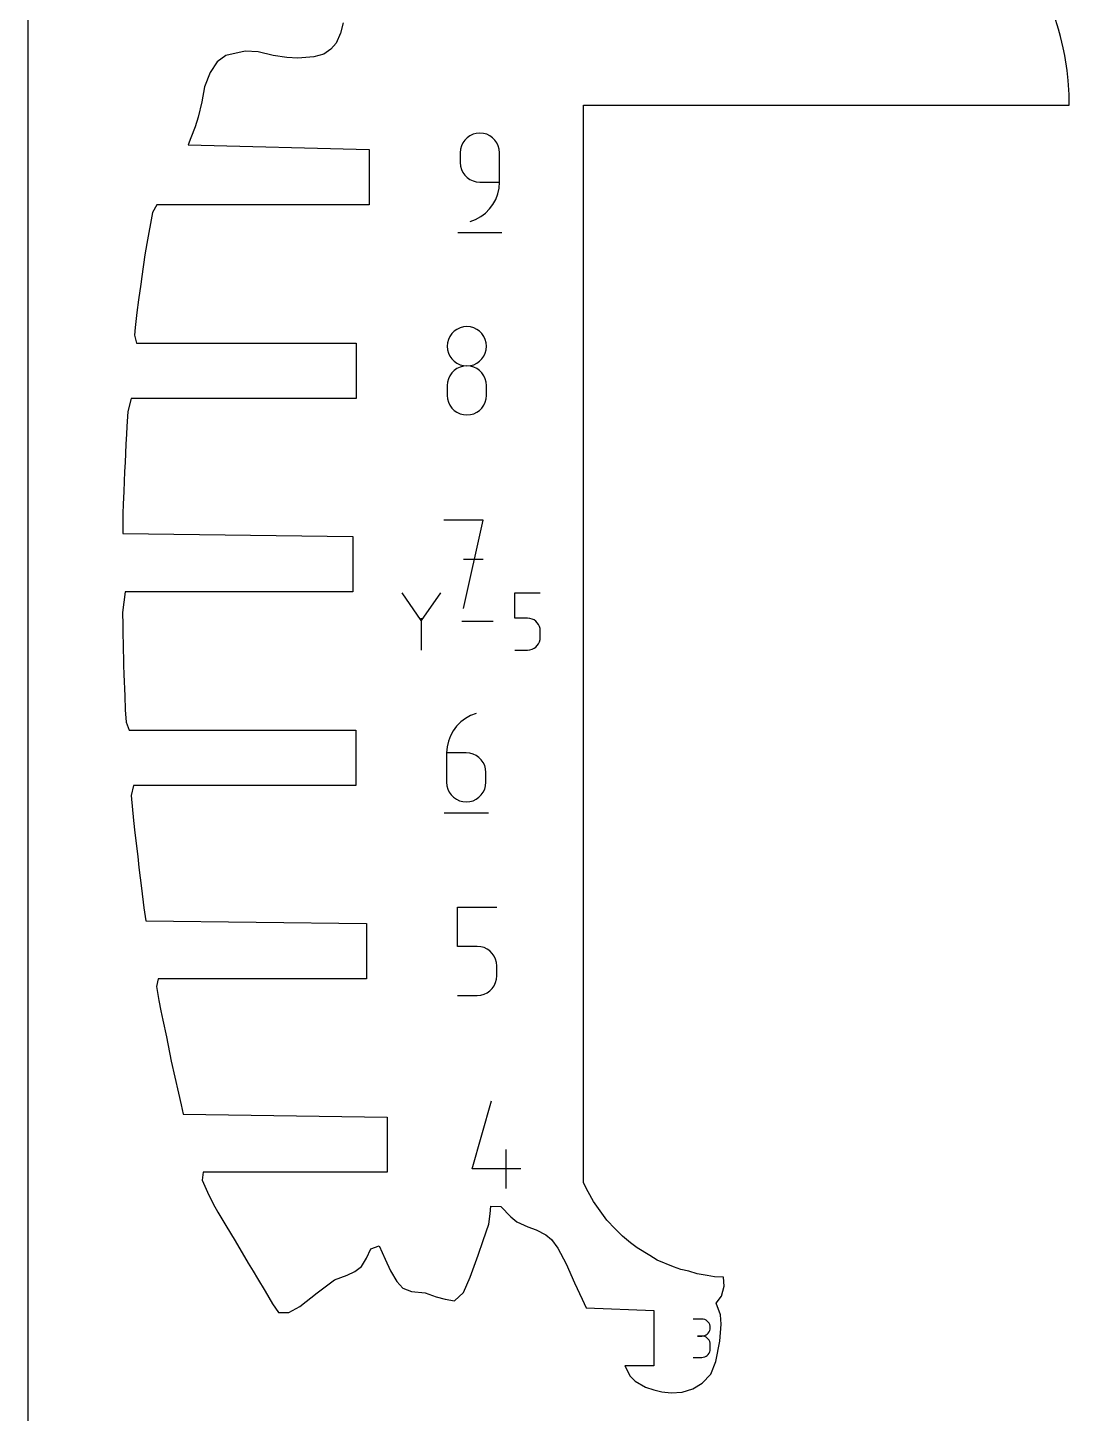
# Model space of a CAD drawing. Extents: x 0 to 600, y 0 to 900.
# Drawn here: x 0 to 73.4, y 274.4 to 372.2 of the extents above; entities that cross this region are included whole.
import ezdxf

# ---------------------------------------------------------------- set-up
doc = ezdxf.new("R2010")
doc.units = 0
doc.header["$MEASUREMENT"] = 0
for name, color, linetype in [('annotation', 7, 'Continuous'), ('boundary', 7, 'Continuous'), ('frame', 7, 'Continuous')]:
    doc.layers.add(name, color=color, linetype=linetype)

msp = doc.modelspace()

# ---------------------------------------------------------------- linework, layer by layer
at = {"layer": 'annotation', "color": 1}
for p, q in [((30.58513, 363.818065), (30.520647, 363.583382)), ((30.687775, 364.034216), (30.58513, 363.818065)), ((30.824635, 364.227902), (30.687775, 364.034216)), ((30.99176, 364.395191), (30.824635, 364.227902)), ((31.185202, 364.53215), (30.99176, 364.395191)), ((31.401012, 364.634847), (31.185202, 364.53215)), ((31.635241, 364.699349), (31.401012, 364.634847)), ((31.883941, 364.721723), (31.635241, 364.699349)), ((32.133157, 364.699349), (31.883941, 364.721723)), ((31.883941, 364.721723), (31.883941, 364.721723)), ((32.36766, 364.634847), (32.133157, 364.699349)), ((32.58355, 364.53215), (32.36766, 364.634847)), ((32.776928, 364.395191), (32.58355, 364.53215)), ((32.943892, 364.227902), (32.776928, 364.395191)), ((33.080542, 364.034216), (32.943892, 364.227902)), ((33.182979, 363.818065), (33.080542, 364.034216)), ((33.247301, 363.583382), (33.182979, 363.818065)), ((30.520647, 363.583382), (30.498275, 363.3341)), ((30.498275, 363.3341), (30.498275, 362.640288)), ((33.269608, 363.3341), (33.247301, 363.583382)), ((33.269608, 361.253056), (33.269608, 363.3341)), ((33.269608, 363.3341), (33.269608, 363.3341)), ((30.498275, 362.640288), (30.498275, 362.640288)), ((30.498275, 362.640288), (30.520647, 362.391019)), ((30.520647, 362.391019), (30.58513, 362.156372)), ((30.58513, 362.156372), (30.687775, 361.940273)), ((30.687775, 361.940273), (30.824635, 361.746649)), ((30.824635, 361.746649), (30.99176, 361.579425)), ((30.99176, 361.579425), (31.185202, 361.442528)), ((31.185202, 361.442528), (31.401012, 361.339883)), ((31.401012, 361.339883), (31.635241, 361.275417)), ((31.635241, 361.275417), (31.883941, 361.253056)), ((31.883941, 361.253056), (33.269608, 361.253056)), ((33.149397, 360.427947), (33.238929, 360.832336)), ((33.238929, 360.832336), (33.269608, 361.253056)), ((32.808809, 359.68851), (33.004771, 360.044977)), ((33.004771, 360.044977), (33.149397, 360.427947)), ((31.950498, 358.828986), (32.277914, 359.075429)), ((32.277914, 359.075429), (32.565271, 359.363632)), ((32.565271, 359.363632), (32.808809, 359.68851)), ((31.190521, 358.481723), (31.586781, 358.629389)), ((31.190521, 358.481723), (31.190521, 358.481723)), ((31.586781, 358.629389), (31.950498, 358.828986)), ((30.325115, 357.701723), (33.445115, 357.701723)), ((30.970124, 351.059547), (30.721321, 351.037178)), ((31.218927, 351.037178), (30.970124, 351.059547)), ((30.970124, 351.059547), (30.970124, 351.059547)), ((29.671267, 350.15773), (29.606816, 349.923954)), ((29.773871, 350.373199), (29.671267, 350.15773)), ((29.910689, 350.566397), (29.773871, 350.373199)), ((30.077782, 350.733358), (29.910689, 350.566397)), ((30.271211, 350.870119), (30.077782, 350.733358)), ((30.487037, 350.972713), (30.271211, 350.870119)), ((30.721321, 351.037178), (30.487037, 350.972713)), ((31.453211, 350.972713), (31.218927, 351.037178)), ((31.669037, 350.870119), (31.453211, 350.972713)), ((31.862466, 350.733358), (31.669037, 350.870119)), ((32.029559, 350.566397), (31.862466, 350.733358)), ((32.166377, 350.373199), (32.029559, 350.566397)), ((32.268981, 350.15773), (32.166377, 350.373199)), ((32.333431, 349.923954), (32.268981, 350.15773)), ((29.606816, 349.923954), (29.584457, 349.675837)), ((29.584457, 349.675837), (29.584457, 349.675837)), ((29.584457, 349.675837), (29.606829, 349.426554)), ((29.606829, 349.426554), (29.671312, 349.191871)), ((29.671312, 349.191871), (29.773958, 348.97572)), ((32.16629, 348.97572), (32.268935, 349.191871)), ((32.268935, 349.191871), (32.333419, 349.426554)), ((32.333419, 349.426554), (32.35579, 349.675837)), ((32.35579, 349.675837), (32.333431, 349.923954)), ((32.35579, 349.675837), (32.35579, 349.675837)), ((29.773958, 348.97572), (29.910818, 348.782034)), ((29.910818, 348.782034), (30.077943, 348.614746)), ((30.077943, 348.614746), (30.271384, 348.477787)), ((30.487037, 348.201341), (30.271211, 348.098655)), ((30.271384, 348.477787), (30.487194, 348.37509)), ((30.721321, 348.265839), (30.487037, 348.201341)), ((30.487194, 348.37509), (30.721424, 348.310588)), ((30.970124, 348.288213), (30.721321, 348.265839)), ((30.721424, 348.310588), (30.970124, 348.288213)), ((30.970124, 348.288213), (31.218824, 348.310588)), ((31.218927, 348.265852), (30.970124, 348.288213)), ((30.970124, 348.288213), (30.970124, 348.288213)), ((30.970124, 348.288213), (30.970124, 348.288213)), ((31.218824, 348.310588), (31.453053, 348.37509)), ((31.453211, 348.201386), (31.218927, 348.265852)), ((31.453053, 348.37509), (31.668863, 348.477787)), ((31.669037, 348.098742), (31.453211, 348.201386)), ((31.668863, 348.477787), (31.862305, 348.614746)), ((31.862305, 348.614746), (32.02943, 348.782034)), ((32.02943, 348.782034), (32.16629, 348.97572)), ((29.606816, 347.150148), (29.584457, 346.900982)), ((29.671267, 347.38474), (29.606816, 347.150148)), ((29.773871, 347.600822), (29.671267, 347.38474)), ((29.910689, 347.79446), (29.773871, 347.600822)), ((30.077782, 347.961716), (29.910689, 347.79446)), ((30.271211, 348.098655), (30.077782, 347.961716)), ((31.862466, 347.961844), (31.669037, 348.098742)), ((32.029559, 347.794621), (31.862466, 347.961844)), ((32.166377, 347.600996), (32.029559, 347.794621)), ((32.268981, 347.384898), (32.166377, 347.600996)), ((32.333431, 347.150251), (32.268981, 347.384898)), ((32.35579, 346.900982), (32.333431, 347.150251)), ((29.584457, 346.900982), (29.584457, 346.210692)), ((29.584457, 346.210692), (29.584457, 346.210692)), ((29.584457, 346.210692), (29.606829, 345.961543)), ((32.333419, 345.961543), (32.35579, 346.210692)), ((32.35579, 346.210692), (32.35579, 346.900982)), ((32.35579, 346.900982), (32.35579, 346.900982)), ((29.606829, 345.961543), (29.671312, 345.72722)), ((29.671312, 345.72722), (29.773958, 345.51159)), ((29.773958, 345.51159), (29.910818, 345.318521)), ((29.910818, 345.318521), (30.077943, 345.151882)), ((31.862305, 345.151882), (32.02943, 345.318521)), ((32.02943, 345.318521), (32.16629, 345.51159)), ((32.16629, 345.51159), (32.268935, 345.72722)), ((32.268935, 345.72722), (32.333419, 345.961543)), ((30.077943, 345.151882), (30.271384, 345.01554)), ((30.271384, 345.01554), (30.487194, 344.913364)), ((30.487194, 344.913364), (30.721424, 344.849222)), ((30.721424, 344.849222), (30.970124, 344.826982)), ((30.970124, 344.826982), (31.218824, 344.849222)), ((30.970124, 344.826982), (30.970124, 344.826982)), ((31.218824, 344.849222), (31.453053, 344.913364)), ((31.453053, 344.913364), (31.668863, 345.01554)), ((31.668863, 345.01554), (31.862305, 345.151882)), ((32.119087, 337.412632), (29.344232, 337.412632)), ((30.731855, 331.172632), (32.119087, 337.412632)), ((32.119087, 334.633864), (30.731855, 334.633864)), ((27.752964, 330.333809), (26.403056, 332.285961)), ((29.102619, 332.285961), (27.752964, 330.333809)), ((34.350741, 330.483672), (34.350741, 332.285834)), ((34.350741, 332.285834), (36.148081, 332.285834)), ((27.752964, 330.490905), (27.752964, 328.238773)), ((32.833521, 330.262367), (30.620727, 330.262367)), ((35.249411, 330.483672), (34.350741, 330.483672)), ((35.410772, 330.469248), (35.249411, 330.483672)), ((35.562716, 330.427649), (35.410772, 330.469248)), ((35.702689, 330.361383), (35.562716, 330.427649)), ((35.828137, 330.272959), (35.702689, 330.361383)), ((35.936505, 330.164885), (35.828137, 330.272959)), ((36.025238, 330.039671), (35.936505, 330.164885)), ((36.091781, 329.899825), (36.025238, 330.039671)), ((36.133581, 329.747855), (36.091781, 329.899825)), ((36.148081, 329.586271), (36.133581, 329.747855)), ((36.148081, 329.138585), (36.148081, 329.586271)), ((36.148081, 329.586271), (36.148081, 329.586271)), ((35.828033, 328.450565), (35.936421, 328.559018)), ((35.936421, 328.559018), (36.025181, 328.684593)), ((36.025181, 328.684593), (36.091752, 328.824743)), ((36.091752, 328.824743), (36.133572, 328.976922)), ((36.133572, 328.976922), (36.148081, 329.138585)), ((34.350741, 328.2389), (35.249411, 328.2389)), ((35.249411, 328.2389), (35.410705, 328.253402)), ((35.249411, 328.2389), (35.249411, 328.2389)), ((35.410705, 328.253402), (35.562614, 328.295211)), ((35.562614, 328.295211), (35.702577, 328.361781)), ((35.702577, 328.361781), (35.828033, 328.450565)), ((31.622636, 323.758086), (31.225677, 323.609251)), ((31.622636, 323.758086), (31.622636, 323.758086)), ((30.245941, 322.872626), (30.002206, 322.547126)), ((30.53359, 323.161496), (30.245941, 322.872626)), ((30.861416, 323.408713), (30.53359, 323.161496)), ((31.225677, 323.609251), (30.861416, 323.408713)), ((29.661438, 321.806335), (29.571883, 321.401093)), ((29.806125, 322.190021), (29.661438, 321.806335)), ((30.002206, 322.547126), (29.806125, 322.190021)), ((29.571883, 321.401093), (29.541201, 320.979318)), ((29.541201, 320.979318), (29.541201, 318.905318)), ((30.926868, 320.979318), (29.541201, 320.979318)), ((31.176083, 320.957078), (30.926868, 320.979318)), ((31.410586, 320.892935), (31.176083, 320.957078)), ((31.626477, 320.790759), (31.410586, 320.892935)), ((31.819854, 320.654418), (31.626477, 320.790759)), ((31.986818, 320.487778), (31.819854, 320.654418)), ((32.123468, 320.29471), (31.986818, 320.487778)), ((32.225905, 320.07908), (32.123468, 320.29471)), ((32.290227, 319.844756), (32.225905, 320.07908)), ((32.312534, 319.595608), (32.290227, 319.844756)), ((29.541201, 318.905318), (29.541201, 318.905318)), ((29.541201, 318.905318), (29.563573, 318.656049)), ((32.290227, 318.656049), (32.312534, 318.905318)), ((32.312534, 318.905318), (32.312534, 319.595608)), ((32.312534, 319.595608), (32.312534, 319.595608)), ((29.563573, 318.656049), (29.628056, 318.421402)), ((29.628056, 318.421402), (29.730702, 318.205304)), ((29.730702, 318.205304), (29.867561, 318.011679)), ((29.867561, 318.011679), (30.034686, 317.844455)), ((30.034686, 317.844455), (30.228128, 317.707558)), ((31.626477, 317.707558), (31.819854, 317.844455)), ((31.819854, 317.844455), (31.986818, 318.011679)), ((31.986818, 318.011679), (32.123468, 318.205304)), ((32.123468, 318.205304), (32.225905, 318.421402)), ((32.225905, 318.421402), (32.290227, 318.656049)), ((30.228128, 317.707558), (30.443938, 317.604913)), ((30.443938, 317.604913), (30.678167, 317.540447)), ((30.678167, 317.540447), (30.926868, 317.518086)), ((30.926868, 317.518086), (31.176083, 317.540447)), ((30.926868, 317.518086), (30.926868, 317.518086)), ((31.176083, 317.540447), (31.410586, 317.604913)), ((31.410586, 317.604913), (31.626477, 317.707558)), ((29.36765, 316.738086), (32.48765, 316.738086)), ((30.313956, 307.324772), (30.313956, 310.103541)), ((30.313956, 310.103541), (33.085289, 310.103541)), ((31.699623, 307.324772), (30.313956, 307.324772)), ((31.948426, 307.302532), (31.699623, 307.324772)), ((32.18271, 307.23839), (31.948426, 307.302532)), ((32.398536, 307.136214), (32.18271, 307.23839)), ((32.591965, 306.999872), (32.398536, 307.136214)), ((32.759058, 306.833233), (32.591965, 306.999872)), ((32.895876, 306.640164), (32.759058, 306.833233)), ((32.99848, 306.424534), (32.895876, 306.640164)), ((33.06293, 306.190211), (32.99848, 306.424534)), ((33.085289, 305.941062), (33.06293, 306.190211)), ((33.062918, 305.001504), (33.085289, 305.250773)), ((33.085289, 305.250773), (33.085289, 305.941062)), ((33.085289, 305.941062), (33.085289, 305.941062)), ((32.398362, 304.053013), (32.591804, 304.18991)), ((32.591804, 304.18991), (32.758929, 304.357134)), ((32.758929, 304.357134), (32.895789, 304.550758)), ((32.895789, 304.550758), (32.998434, 304.766857)), ((32.998434, 304.766857), (33.062918, 305.001504)), ((30.313956, 303.863541), (31.699623, 303.863541)), ((31.699623, 303.863541), (31.948323, 303.885902)), ((31.699623, 303.863541), (31.699623, 303.863541)), ((31.948323, 303.885902), (32.182552, 303.950368)), ((32.182552, 303.950368), (32.398362, 304.053013)), ((31.343517, 291.614854), (32.712353, 296.415456)), ((33.743625, 290.242535), (33.743625, 292.984077)), ((34.771026, 291.614854), (31.343517, 291.614854)), ((47.531098, 281.025803), (46.929534, 281.025803)), ((47.639291, 281.016092), (47.531098, 281.025803)), ((47.741097, 280.988106), (47.639291, 281.016092)), ((47.834822, 280.943566), (47.741097, 280.988106)), ((47.918774, 280.884194), (47.834822, 280.943566)), ((47.991258, 280.81171), (47.918774, 280.884194)), ((48.050583, 280.727837), (47.991258, 280.81171)), ((48.095054, 280.634295), (48.050583, 280.727837)), ((47.531098, 279.822675), (47.229892, 279.822675)), ((47.229892, 279.822675), (47.531098, 279.822675)), ((47.531098, 279.822675), (47.639291, 279.832388)), ((47.639291, 279.812964), (47.531098, 279.822675)), ((47.531098, 279.822675), (47.531098, 279.822675)), ((47.639291, 279.832388), (47.741097, 279.860391)), ((47.741097, 279.784977), (47.639291, 279.812964)), ((47.741097, 279.860391), (47.834822, 279.904975)), ((47.834822, 279.740438), (47.741097, 279.784977)), ((47.834822, 279.904975), (47.918774, 279.964433)), ((47.918774, 279.681065), (47.834822, 279.740438)), ((47.918774, 279.964433), (47.991258, 280.037059)), ((47.991258, 279.608582), (47.918774, 279.681065)), ((47.991258, 280.037059), (48.050583, 280.121145)), ((48.050583, 280.121145), (48.095054, 280.214983)), ((48.122978, 280.532805), (48.095054, 280.634295)), ((48.095054, 280.214983), (48.122978, 280.316867)), ((48.132663, 280.425088), (48.122978, 280.532805)), ((48.122978, 280.316867), (48.132663, 280.425088)), ((48.132663, 280.425088), (48.132663, 280.425088)), ((48.050583, 279.524708), (47.991258, 279.608582)), ((48.095054, 279.431166), (48.050583, 279.524708)), ((48.050583, 278.617929), (48.095054, 278.711478)), ((48.122978, 279.329676), (48.095054, 279.431166)), ((48.095054, 278.711478), (48.122978, 278.812992)), ((48.132663, 279.22196), (48.122978, 279.329676)), ((48.122978, 278.812992), (48.132663, 278.920753)), ((48.132663, 278.920753), (48.132663, 279.22196)), ((48.132663, 279.22196), (48.132663, 279.22196)), ((46.929534, 278.320038), (47.531098, 278.320038)), ((47.531098, 278.320038), (47.639291, 278.329744)), ((47.531098, 278.320038), (47.531098, 278.320038)), ((47.639291, 278.329744), (47.741097, 278.357716)), ((47.741097, 278.357716), (47.834822, 278.402238)), ((47.834822, 278.402238), (47.918774, 278.461592)), ((47.918774, 278.461592), (47.991258, 278.534061)), ((47.991258, 278.534061), (48.050583, 278.617929))]:
    msp.add_line(p, q, dxfattribs=at)
at = {"layer": 'boundary', "color": 5}
for p, q in [((72.688148, 372.059834), (72.390639, 373.043188)), ((22.049741, 371.766422), (21.748124, 371.061217)), ((22.255605, 372.494247), (22.049741, 371.766422)), ((72.825804, 371.525399), (72.688148, 372.059834)), ((21.363311, 370.644427), (20.875442, 370.299275)), ((21.748124, 371.061217), (21.363311, 370.644427)), ((73.013021, 370.730624), (72.825804, 371.525399)), ((73.12644, 370.195149), (73.013021, 370.730624)), ((13.350314, 369.754949), (12.871178, 369.006708)), ((13.96728, 370.202821), (13.350314, 369.754949)), ((15.344756, 370.495144), (13.96728, 370.202821)), ((16.245818, 370.447749), (15.344756, 370.495144)), ((17.307939, 370.19069), (16.245818, 370.447749)), ((18.261899, 370.048861), (17.307939, 370.19069)), ((19.057531, 370.011333), (18.261899, 370.048861)), ((20.174904, 370.094134), (19.057531, 370.011333)), ((20.875442, 370.299275), (20.174904, 370.094134)), ((73.293936, 369.136169), (73.12644, 370.195149)), ((12.871178, 369.006708), (12.475091, 367.988441)), ((73.3787, 368.420793), (73.293936, 369.136169)), ((12.475091, 367.988441), (12.28041, 366.929118)), ((73.444588, 367.454072), (73.3787, 368.420793)), ((12.28041, 366.929118), (12.029694, 365.845085)), ((39.191519, 364.035048), (39.19179, 366.688795)), ((39.19179, 366.688795), (40.751088, 366.689219)), ((40.751088, 366.689219), (43.406212, 366.689733)), ((43.406212, 366.689733), (46.341202, 366.68977)), ((46.341202, 366.68977), (50.678573, 366.689775)), ((50.678573, 366.689775), (53.966943, 366.689775)), ((53.966943, 366.689775), (56.735869, 366.689775)), ((56.735869, 366.689775), (57.803186, 366.689775)), ((57.803186, 366.689775), (59.034885, 366.689775)), ((59.034885, 366.689775), (60.216953, 366.689775)), ((60.216953, 366.689775), (61.211824, 366.689775)), ((61.211824, 366.689775), (62.253004, 366.689775)), ((62.253004, 366.689775), (63.912972, 366.689775)), ((63.912972, 366.689775), (65.225738, 366.690514)), ((65.225738, 366.690514), (66.567546, 366.690955)), ((66.567546, 366.690955), (68.403611, 366.690612)), ((68.403611, 366.690612), (69.08765, 366.690298)), ((69.08765, 366.690298), (70.785418, 366.689987)), ((70.785418, 366.689987), (72.056776, 366.689834)), ((72.056776, 366.689834), (72.601649, 366.689754)), ((72.601649, 366.689754), (73.449598, 366.689664)), ((73.449598, 366.689664), (73.444588, 367.454072)), ((12.029694, 365.845085), (11.803857, 365.172726)), ((11.803857, 365.172726), (11.501257, 364.381377)), ((11.501257, 364.381377), (11.305438, 363.885253)), ((11.305438, 363.885253), (24.085115, 363.551723)), ((39.191279, 361.971473), (39.191519, 364.035048)), ((24.085115, 363.551723), (24.085115, 359.651723)), ((39.191851, 357.843955), (39.191279, 361.971473)), ((8.808473, 359.127645), (8.402649, 356.927928)), ((9.111785, 359.651723), (8.808473, 359.127645)), ((24.085115, 359.651723), (9.111785, 359.651723)), ((8.402649, 356.927928), (8.268528, 356.11977)), ((39.191984, 357.217906), (39.191851, 357.843955)), ((39.191995, 356.687738), (39.191984, 357.217906)), ((8.268528, 356.11977), (8.04764, 354.60689)), ((39.192069, 353.019144), (39.191995, 356.687738)), ((7.969661, 354.04921), (7.812724, 352.959239)), ((8.04764, 354.60689), (7.969661, 354.04921)), ((39.192091, 351.421888), (39.192069, 353.019144)), ((7.685382, 352.058494), (7.565814, 350.993928)), ((7.812724, 352.959239), (7.685382, 352.058494)), ((39.192095, 350.333971), (39.192091, 351.421888)), ((7.565814, 350.993928), (7.523427, 350.450682)), ((7.523427, 350.450682), (7.674504, 349.897178)), ((39.192101, 348.016804), (39.192095, 350.333971)), ((7.674504, 349.897178), (23.170906, 349.897178)), ((23.170906, 349.897178), (23.170907, 345.997177)), ((39.192195, 344.012089), (39.192101, 348.016804)), ((7.29731, 345.997178), (7.049934, 345.070211)), ((23.170907, 345.997177), (7.29731, 345.997178)), ((7.049934, 345.070211), (6.992302, 344.015018)), ((6.956594, 343.464195), (6.912763, 342.760355)), ((6.992302, 344.015018), (6.956594, 343.464195)), ((39.192206, 343.075915), (39.192195, 344.012089)), ((6.912763, 342.760355), (6.859956, 341.465529)), ((39.192361, 335.324402), (39.192206, 343.075915)), ((6.859956, 341.465529), (6.818355, 340.843045)), ((6.818355, 340.843045), (6.76722, 339.430363)), ((6.76722, 339.430363), (6.735093, 338.537028)), ((6.735093, 338.537028), (6.717865, 337.864783)), ((6.717865, 337.864783), (6.706755, 336.464148)), ((6.706755, 336.464148), (22.932638, 336.242632)), ((22.932638, 336.242632), (22.932638, 332.342632)), ((39.192368, 334.764586), (39.192361, 335.324402)), ((39.192368, 333.989231), (39.192368, 334.764586)), ((39.192368, 327.087792), (39.192368, 333.989231)), ((6.869739, 332.342632), (6.691384, 330.888208)), ((22.932638, 332.342632), (6.869739, 332.342632)), ((6.691384, 330.888208), (6.700992, 330.026391)), ((6.700992, 330.026391), (6.709515, 329.281349)), ((6.709515, 329.281349), (6.725888, 328.714541)), ((6.725888, 328.714541), (6.750226, 327.166735)), ((6.750226, 327.166735), (6.772505, 326.503571)), ((39.192368, 324.302248), (39.192368, 327.087792)), ((6.772505, 326.503571), (6.839732, 325.011689)), ((6.839732, 325.011689), (6.882574, 324.028954)), ((6.882574, 324.028954), (6.930391, 323.146569)), ((39.192368, 320.327516), (39.192368, 324.302248)), ((6.930391, 323.146569), (7.150761, 322.588086)), ((7.150761, 322.588086), (23.12765, 322.588086)), ((23.12765, 322.588086), (23.12765, 318.688086)), ((39.192368, 317.359939), (39.192368, 320.327516)), ((7.453792, 318.688086), (7.300677, 317.980517)), ((7.300677, 317.980517), (7.461025, 316.205458)), ((23.12765, 318.688086), (7.453792, 318.688086)), ((39.192368, 310.195043), (39.192368, 317.359939)), ((7.461025, 316.205458), (7.556722, 315.342437)), ((7.556722, 315.342437), (7.766105, 313.662707)), ((7.766105, 313.662707), (7.837624, 312.891069)), ((7.837624, 312.891069), (8.012167, 311.424449)), ((8.012167, 311.424449), (8.19623, 310.051432)), ((8.19623, 310.051432), (8.328471, 309.128541)), ((39.192364, 308.850707), (39.192368, 310.195043)), ((8.328471, 309.128541), (23.900405, 308.933541)), ((23.900405, 308.933541), (23.900405, 305.033541)), ((39.192365, 300.483008), (39.192364, 308.850707)), ((9.204671, 305.033541), (9.074652, 304.485879)), ((9.074652, 304.485879), (9.254231, 303.509132)), ((23.900405, 305.033541), (9.204671, 305.033541)), ((9.254231, 303.509132), (9.397436, 302.783807)), ((9.397436, 302.783807), (9.524452, 302.110756)), ((9.524452, 302.110756), (9.777076, 300.940533)), ((9.777076, 300.940533), (10.115395, 299.229145)), ((39.192332, 299.796421), (39.192365, 300.483008)), ((10.115395, 299.229145), (10.640494, 296.966325)), ((39.192303, 298.883977), (39.192332, 299.796421)), ((39.192133, 294.395444), (39.192303, 298.883977)), ((10.640494, 296.966325), (10.813728, 296.140919)), ((10.813728, 296.140919), (10.972953, 295.473995)), ((10.972953, 295.473995), (25.341894, 295.278995)), ((25.341894, 295.278995), (25.341894, 291.378995)), ((39.192127, 293.822001), (39.192133, 294.395444)), ((39.192116, 292.551516), (39.192127, 293.822001)), ((39.192139, 291.771852), (39.192116, 292.551516)), ((39.192135, 290.626322), (39.192139, 291.771852)), ((12.377447, 291.378995), (12.295491, 290.833568)), ((12.295491, 290.833568), (12.679971, 289.970707)), ((25.341894, 291.378995), (12.377447, 291.378995)), ((39.52193, 290.007606), (39.192135, 290.626322)), ((12.679971, 289.970707), (13.067541, 289.154272)), ((39.890975, 289.313954), (39.52193, 290.007606)), ((13.067541, 289.154272), (13.404418, 288.562297)), ((13.404418, 288.562297), (13.972614, 287.627678)), ((32.609147, 288.459041), (32.662885, 289.00025)), ((32.662885, 289.00025), (33.354811, 288.975713)), ((33.354811, 288.975713), (34.073409, 288.229871)), ((40.846391, 288.006767), (39.890975, 289.313954)), ((13.972614, 287.627678), (14.617495, 286.544716)), ((32.118858, 286.567612), (32.511229, 287.716114)), ((32.511229, 287.716114), (32.609147, 288.459041)), ((34.073409, 288.229871), (34.483815, 287.892294)), ((34.483815, 287.892294), (35.270858, 287.539184)), ((35.270858, 287.539184), (35.848348, 287.315513)), ((41.429928, 287.381562), (40.846391, 288.006767)), ((14.617495, 286.544716), (15.551041, 284.963336)), ((31.775547, 285.530995), (32.118858, 286.567612)), ((35.848348, 287.315513), (36.542128, 286.969626)), ((36.542128, 286.969626), (36.936924, 286.640879)), ((36.936924, 286.640879), (37.380724, 286.035306)), ((41.940481, 286.87744), (41.429928, 287.381562)), ((42.513998, 286.405734), (41.940481, 286.87744)), ((23.901736, 285.317737), (24.197218, 285.990638)), ((24.197218, 285.990638), (24.790849, 286.191724)), ((24.790849, 286.191724), (25.208797, 285.260897)), ((31.209755, 283.985527), (31.775547, 285.530995)), ((37.380724, 286.035306), (37.962872, 284.911418)), ((42.966181, 286.044748), (42.513998, 286.405734)), ((43.860099, 285.499975), (42.966181, 286.044748)), ((15.551041, 284.963336), (15.89361, 284.409065)), ((23.071809, 284.368948), (23.548075, 284.731681)), ((23.548075, 284.731681), (23.901736, 285.317737)), ((25.208797, 285.260897), (25.591589, 284.424685)), ((37.962872, 284.911418), (38.554658, 283.590123)), ((44.391085, 285.190753), (43.860099, 285.499975)), ((45.543889, 284.714214), (44.391085, 285.190753)), ((46.047511, 284.51562), (45.543889, 284.714214)), ((15.89361, 284.409065), (16.196377, 283.891452)), ((16.196377, 283.891452), (16.735999, 282.996465)), ((20.410387, 282.863745), (21.644643, 283.79167)), ((21.644643, 283.79167), (22.528312, 284.117408)), ((22.528312, 284.117408), (23.071809, 284.368948)), ((25.591589, 284.424685), (26.027344, 283.663972)), ((26.027344, 283.663972), (26.442064, 283.199129)), ((30.740481, 282.893231), (31.209755, 283.985527)), ((38.554658, 283.590123), (39.096939, 282.430818)), ((46.612245, 284.398917), (46.047511, 284.51562)), ((47.215832, 284.221294), (46.612245, 284.398917)), ((47.906944, 284.094377), (47.215832, 284.221294)), ((48.424849, 283.99745), (47.906944, 284.094377)), ((49.060007, 283.973522), (48.424849, 283.99745)), ((49.110903, 283.353002), (49.060007, 283.973522)), ((16.735999, 282.996465), (17.264673, 282.106427)), ((19.192116, 281.917307), (20.410387, 282.863745)), ((26.442064, 283.199129), (27.066077, 282.964631)), ((27.066077, 282.964631), (28.016981, 282.863528)), ((28.016981, 282.863528), (28.813554, 282.585429)), ((30.099566, 282.30284), (30.740481, 282.893231)), ((48.553145, 282.135106), (48.918233, 282.644927)), ((48.918233, 282.644927), (49.110903, 283.353002)), ((17.264673, 282.106427), (17.677143, 281.497038)), ((18.420137, 281.496072), (19.192116, 281.917307)), ((28.813554, 282.585429), (29.425973, 282.41757)), ((29.425973, 282.41757), (30.099566, 282.30284)), ((39.096939, 282.430818), (39.376624, 281.81945)), ((39.376624, 281.81945), (44.145197, 281.62445)), ((44.145197, 281.62445), (44.145197, 277.72445)), ((48.854576, 281.311826), (48.553145, 282.135106)), ((17.677143, 281.497038), (18.420137, 281.496072)), ((48.800747, 279.474297), (48.911638, 280.671428)), ((48.911638, 280.671428), (48.854576, 281.311826)), ((48.532291, 278.021134), (48.800747, 279.474297)), ((44.145197, 277.72445), (42.104289, 277.72445)), ((42.104289, 277.72445), (42.472323, 277.000572)), ((48.177252, 277.132854), (48.532291, 278.021134)), ((42.472323, 277.000572), (42.839638, 276.643065)), ((47.569013, 276.491341), (48.177252, 277.132854)), ((42.839638, 276.643065), (43.574074, 276.210573)), ((43.574074, 276.210573), (44.156046, 276.018583)), ((44.156046, 276.018583), (44.726293, 275.884859)), ((44.726293, 275.884859), (45.382215, 275.817049)), ((45.382215, 275.817049), (46.139417, 275.872385)), ((46.139417, 275.872385), (46.907075, 276.101466)), ((46.907075, 276.101466), (47.569013, 276.491341))]:
    msp.add_line(p, q, dxfattribs=at)
at = {"layer": 'frame', "color": 5}
msp.add_line((0, 900), (0, 0), dxfattribs=at)

doc.saveas('drawing.dxf')
